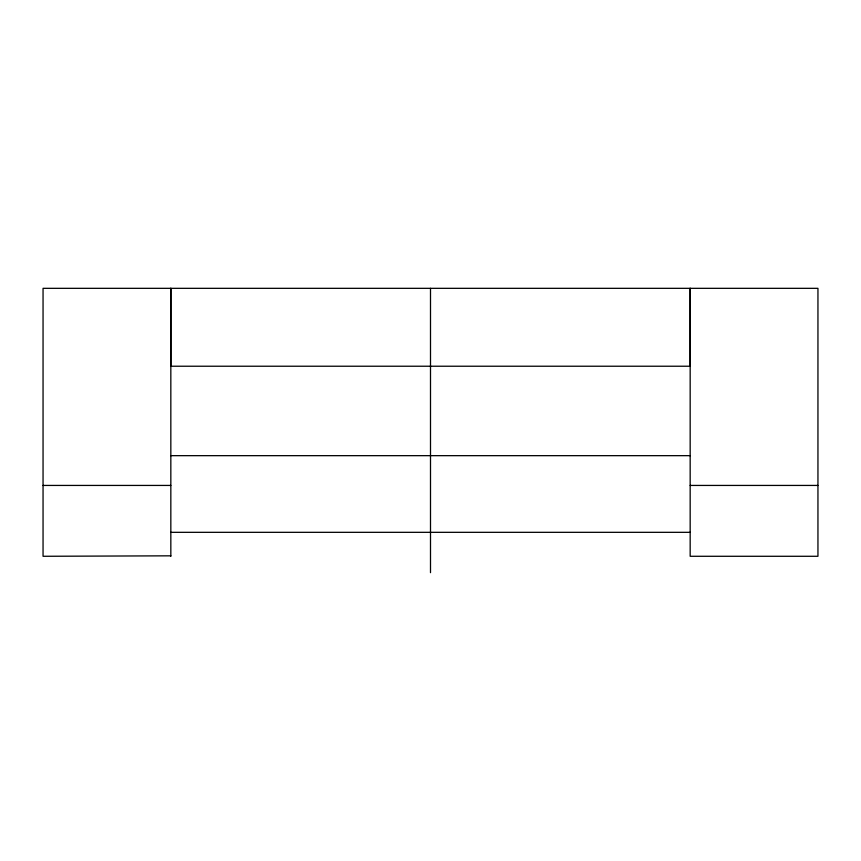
<?xml version="1.0" encoding="UTF-8"?>
<svg xmlns="http://www.w3.org/2000/svg" width="861" height="861" viewBox="0 0 861 861"><rect width="100%" height="100%" fill="white"/><g stroke="black" fill="none" stroke-linecap="round" stroke-linejoin="round"><path stroke-width="1.29" d="M170.833 556.281L170.833 288.327L170.833 366.226L690.167 366.226L690.167 288.327L690.167 556.281L817.95 556.281L817.95 288.327L43.05 288.327L43.05 556.281L170.833 555.829M170.833 455.663L690.167 455.663M43.05 485.432L170.833 485.432M690.167 485.432L817.95 485.432M170.833 532.324L690.167 532.324M430.5 288.327L430.5 572.673"/></g></svg>
